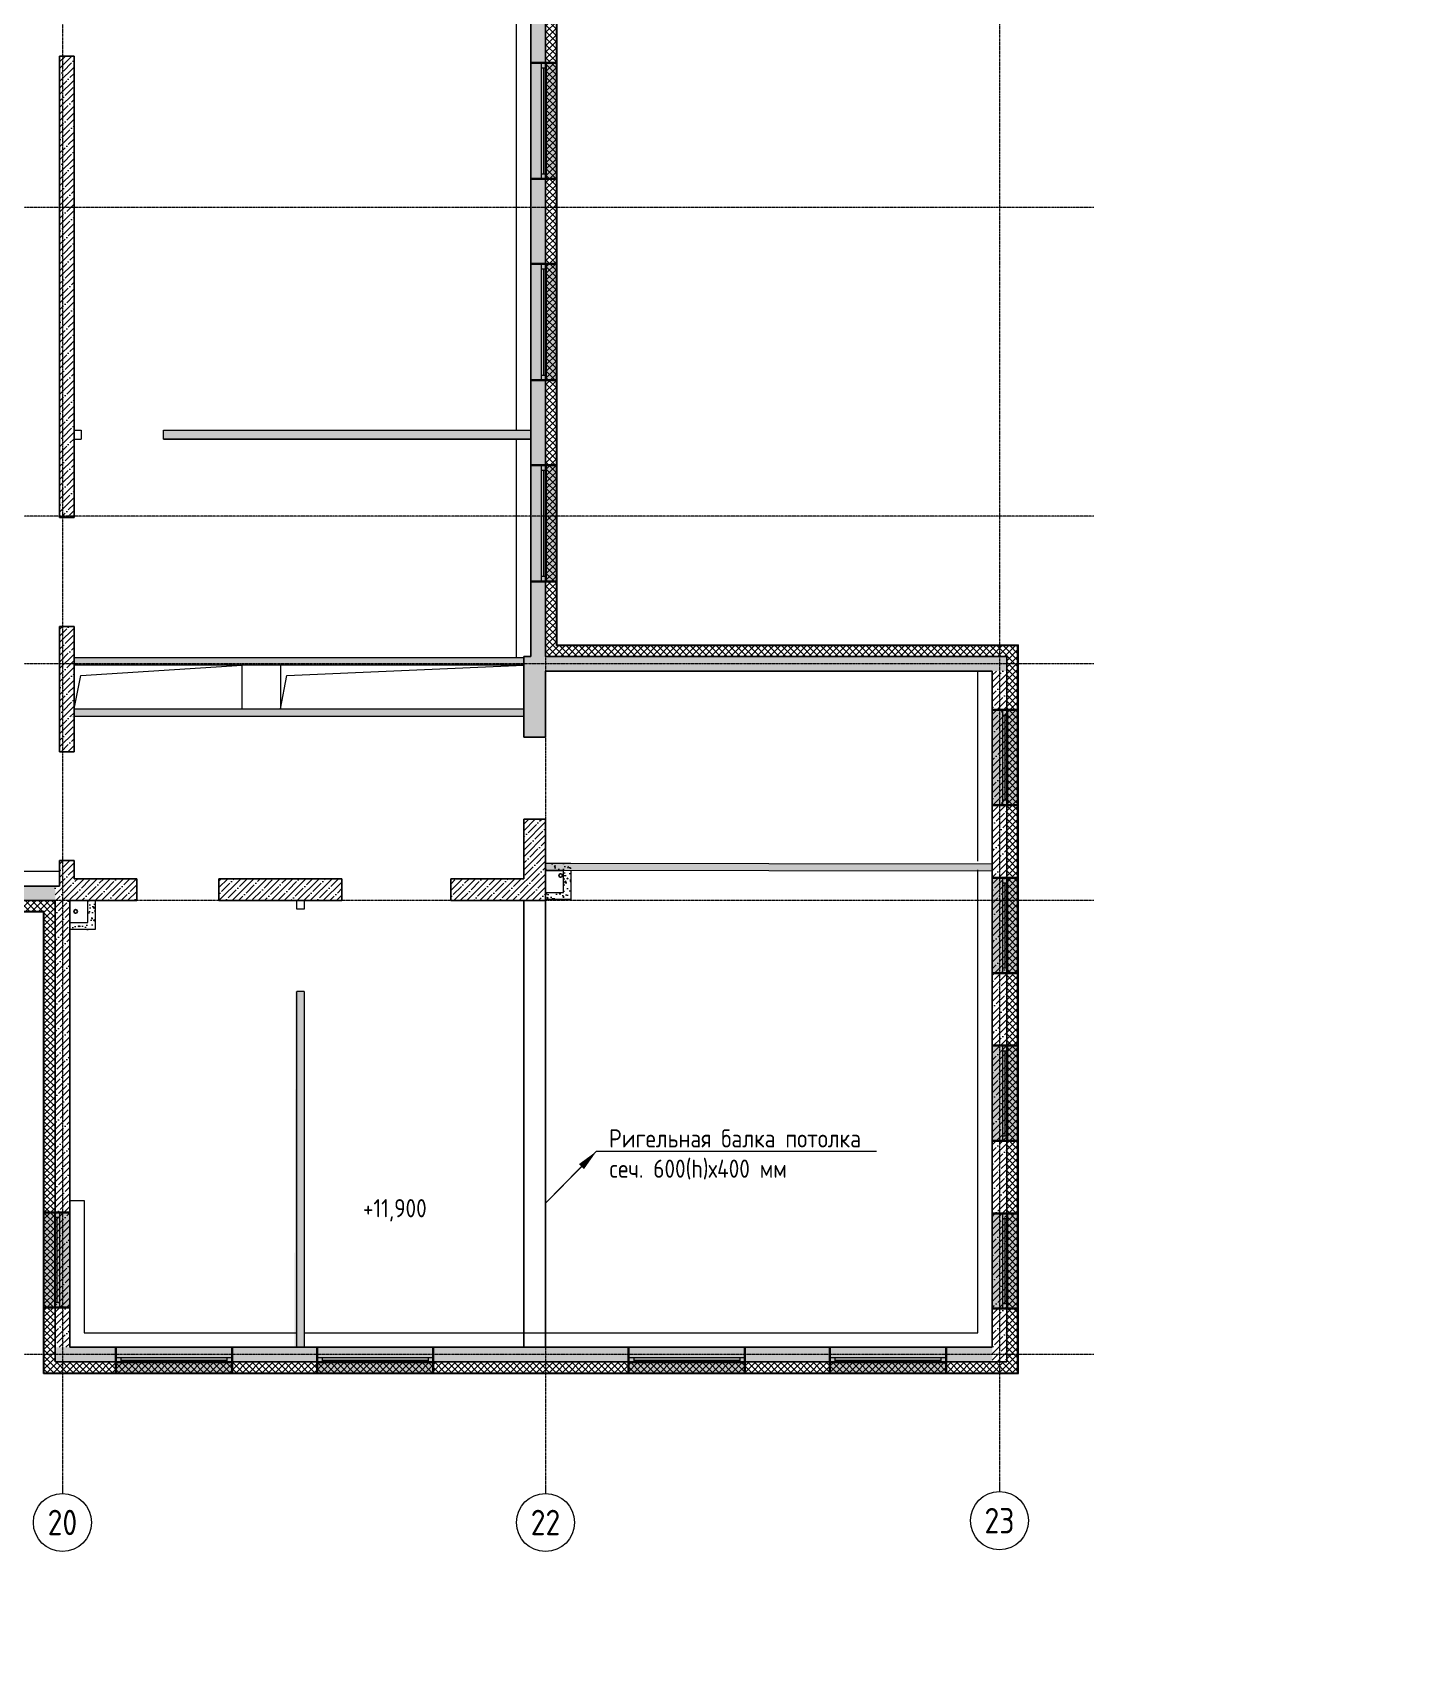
# Model space of a CAD drawing. Header units: millimetres. Extents: x -222892 to 671268, y 0 to 135099.
# Drawn here: x 385050 to 403901, y 51143 to 73409 of the extents above; entities that cross this region are included whole.
import ezdxf
from ezdxf import colors
from ezdxf.entities.mleader import LeaderData, LeaderLine
from ezdxf.enums import TextEntityAlignment as Align
from ezdxf.math import Vec2, Vec3

# ---------------------------------------------------------------- set-up
doc = ezdxf.new("R2010")
doc.units = ezdxf.units.MM
doc.linetypes.add('ADSK_Штриховая_ш2 п1', pattern=[3, 2, -1])
doc.linetypes.add('осевая', pattern=[2, 1.25, -0.25, 0.25, -0.25])
for name, color, linetype in [('_TEXT', 7, 'Continuous'), ('АР_Сущ Несущая стена', 216, 'Continuous'), ('КР_БалкиЖБ', 7, 'ADSK_Штриховая_ш2 п1'), ('ОТВ.ВК', 212, 'Continuous')]:
    doc.layers.add(name, color=color, linetype=linetype)
for name, color, linetype, lineweight in [('АР_Навесной фасад', 190, 'Continuous', 5), ('АР_Окна БЛОК', 250, 'Continuous', 5), ('АР_Перегородки газоблок', 165, 'Continuous', 5), ('АР_Перегородки газоблок_Штрих', 165, 'Continuous', 5), ('АР_Перегородки пеноблок', 174, 'Continuous', 5), ('АР_Подоконники', 163, 'Continuous', 5), ('АР_Утеплитель', 154, 'Continuous', 5), ('АР_Штриховка монолит', 250, 'Continuous', 5), ('КР_Оси', 7, 'Continuous', 5), ('КР_Тонкая', 250, 'Continuous', 5), ('М_проемы ОВ 4-5эт', 172, 'Continuous', 5), ('СТЕНЫ кирпич ЛИДЕР', 250, 'Continuous', 15)]:
    doc.layers.add(name, color=color, linetype=linetype, lineweight=lineweight)
doc.styles.add('ISOCPEUR', font='isocpeur.ttf', dxfattribs={"width": 0.85})

# ---------------------------------------------------------------- blocks, each defined once
blk = doc.blocks.new('_DotSmall')
at = {"color": 0, "linetype": 'ByBlock', "const_width": 0.5}
blk.add_lwpolyline([(-0.0625, 0, 1), (0.0625, 0, 1)], format="xyb", close=True, dxfattribs=at)
blk = doc.blocks.new('*U4499')
at = {"true_color": 0xffffff}
h = blk.add_hatch(color=7, dxfattribs=at)
h.dxf.hatch_style = 1
h.paths.add_polyline_path([(-1600, -140), (0, -140), (0, 220), (-1600, 220)])
at = {"lineweight": 30}
for p, q in [((-1600, -140), (-1600, 220)), ((0, -140), (0, 220))]:
    blk.add_line(p, q, dxfattribs=at)
for p, q in [((0, 220), (-1600, 220)), ((-1600, 70), (0, 70)), ((-1600, 0), (0, 0)), ((-1530, 0), (-1530, 70)), ((-1530, 35), (-70, 35)), ((-70, 0), (-70, 70)), ((-1600, -140), (0, -140)), ((-1600, -140), (-1600, -140)), ((-1600, -140), (-1600, -140)), ((0, -140), (0, -140)), ((0, -140), (0, -140))]:
    blk.add_line(p, q)
blk = doc.blocks.new('*U4500')
at = {"true_color": 0xffffff}
h = blk.add_hatch(color=7, dxfattribs=at)
h.dxf.hatch_style = 1
h.paths.add_polyline_path([(-1310, -140), (0, -140), (0, 220), (-1310, 220)])
at = {"lineweight": 30}
for p, q in [((-1310, -140), (-1310, 220)), ((0, -140), (0, 220))]:
    blk.add_line(p, q, dxfattribs=at)
for p, q in [((0, 220), (-1310, 220)), ((-1310, 70), (0, 70)), ((-1310, 0), (0, 0)), ((-1240, 0), (-1240, 70)), ((-1240, 35), (-70, 35)), ((-70, 0), (-70, 70)), ((-1310, -140), (0, -140)), ((-1310, -140), (-1310, -140)), ((-1310, -140), (-1310, -140)), ((0, -140), (0, -140)), ((0, -140), (0, -140))]:
    blk.add_line(p, q)
blk = doc.blocks.new('*U5849')
at = {"color": 0, "linetype": 'ByBlock', "lineweight": -2, "ltscale": 10}
blk.add_line((0, 0), (-79501, 0), dxfattribs=at)
blk = doc.blocks.new('*U5850')
at = {"color": 0, "linetype": 'ByBlock', "lineweight": -2, "ltscale": 10}
blk.add_line((0, 0), (-79501, 0), dxfattribs=at)
blk = doc.blocks.new('*U5851')
at = {"color": 0, "linetype": 'ByBlock', "lineweight": -2, "ltscale": 10}
blk.add_line((0, 0), (-79501, 0), dxfattribs=at)
blk = doc.blocks.new('*U5852')
at = {"color": 0, "linetype": 'ByBlock', "lineweight": -2, "ltscale": 10}
blk.add_line((0, 0), (-79501, 0), dxfattribs=at)
blk = doc.blocks.new('*U5854')
at = {"color": 0, "linetype": 'ByBlock', "lineweight": -2, "ltscale": 10}
blk.add_line((0, 0), (-79501, 0), dxfattribs=at)
blk = doc.blocks.new('*U5865')
at = {"color": 0, "linetype": 'ByBlock', "lineweight": -2, "ltscale": 10}
blk.add_line((0, 0), (0, -36499), dxfattribs=at)
at = {"color": 0, "linetype": 'Continuous', "lineweight": -2}
blk.add_line((0, -36499), (0, -36599), dxfattribs=at)
blk.add_circle((0, -36999), 400, dxfattribs=at)
at = {"color": 0, "linetype": 'Continuous', "lineweight": -2, "style": 'ISOCPEUR', "width": 0.85}
blk.add_text('20', height=350, dxfattribs=at).set_placement((0, -36999), align=Align.MIDDLE_CENTER)
blk = doc.blocks.new('*U5866')
at = {"color": 0, "linetype": 'ByBlock', "lineweight": -2, "ltscale": 10}
blk.add_line((0, 0), (0, -36499), dxfattribs=at)
at = {"color": 0, "linetype": 'Continuous', "lineweight": -2}
blk.add_line((0, -36499), (0, -36599), dxfattribs=at)
blk.add_circle((0, -36999), 400, dxfattribs=at)
at = {"color": 0, "linetype": 'Continuous', "lineweight": -2, "style": 'ISOCPEUR', "width": 0.85}
blk.add_text('22', height=350, dxfattribs=at).set_placement((0, -36999), align=Align.MIDDLE_CENTER)
blk = doc.blocks.new('*U5867')
at = {"color": 0, "linetype": 'ByBlock', "lineweight": -2, "ltscale": 10}
blk.add_line((0, 0), (0, -80880), dxfattribs=at)
at = {"color": 0, "linetype": 'Continuous', "lineweight": -2}
blk.add_line((0, -80880), (0, -80980), dxfattribs=at)
blk.add_circle((0, -81380), 400, dxfattribs=at)
at = {"color": 0, "linetype": 'Continuous', "lineweight": -2, "style": 'ISOCPEUR', "width": 0.85}
blk.add_text('23', height=350, dxfattribs=at).set_placement((0, -81380), align=Align.MIDDLE_CENTER)
blk = doc.blocks.new('A$C4c190d01')
at = {"layer": 'КР_Оси', "linetype": 'осевая'}
for name, p in [('*U5867', (68415, 79093.6)), ('*U5865', (55515, 34687.4)), ('*U5866', (62165, 34687.4)), ('*U5852', (69712.8, 15790)), ('*U5851', (69712.8, 11540)), ('*U5850', (69712.8, 9510)), ('*U5849', (69712.8, 6250)), ('*U5854', (69712.8, 0))]:
    blk.add_blockref(name, p, dxfattribs=at)

msp = doc.modelspace()

# ---------------------------------------------------------------- hatches: boundary and pattern name
at = {"layer": 'АР_Перегородки газоблок_Штрих', "ltscale": 100}
h = msp.add_hatch(dxfattribs=at)
h.set_pattern_fill('AR-CONC', color=256)
edge = h.paths.add_edge_path()
edge.add_line((391913.8, 67810.1), (386853.7, 67810.1))
edge.add_line((386853.7, 67810.1), (386853.7, 67930.1))
edge.add_line((386853.7, 67930.1), (391913.8, 67930.1))
h = msp.add_hatch(dxfattribs=at)
h.set_pattern_fill('AR-CONC', color=256)
h.paths.add_polyline_path([(385623.6, 64795.7), (391813.9, 64795.7), (391813.8, 64695.7), (385624.1, 64695.7)])
h = msp.add_hatch(dxfattribs=at)
h.set_pattern_fill('AR-CONC', color=256)
h.paths.add_polyline_path([(385623.4, 64095.7), (391813.8, 64095.7), (391813.8, 63995.3), (385538.8, 63996.1), (385624.1, 63975.7)])
h = msp.add_hatch(dxfattribs=at)
h.set_pattern_fill('AR-CONC', color=256)
h.paths.add_polyline_path([(398263.6, 61961), (392113.7, 61969.7), (392113.7, 61869.7), (398263.6, 61861)])
at = {"layer": 'АР_Перегородки газоблок_Штрих', "ltscale": 500}
h = msp.add_hatch(dxfattribs=at)
h.set_pattern_fill('AR-CONC', color=256)
h.paths.add_polyline_path([(392464.1, 61968.6), (392113.8, 61968.6), (392113.8, 61868.6), (392364.1, 61868.6), (392364.1, 61568.6), (392114.1, 61568.6), (392114.1, 61468.6), (392464.1, 61468.6)])
at = {"layer": 'АР_Перегородки газоблок_Штрих', "ltscale": 100}
h = msp.add_hatch(dxfattribs=at)
h.set_pattern_fill('AR-CONC', color=256)
h.paths.add_polyline_path([(385913.8, 61055.7), (385913.8, 61455.7), (385813.8, 61455.7), (385813.8, 61155.7), (385563.8, 61155.7), (385563.8, 61055.7)])
h = msp.add_hatch(dxfattribs=at)
h.set_pattern_fill('AR-CONC', color=256)
edge = h.paths.add_edge_path()
edge.add_line((388670.5, 60205.7), (388790.5, 60205.7))
edge.add_line((388790.5, 60205.7), (388790.5, 55305.7))
edge.add_line((388690.4, 55305.7), (388690.5, 60205.7))
edge.add_line((388790.5, 55306.4), (388660.5, 55305.7))
at = {"layer": 'АР_Утеплитель', "ltscale": 100}
h = msp.add_hatch(dxfattribs=at)
h.set_pattern_fill('ANSI37', color=256, scale=20)
h.paths.add_polyline_path([(398463.8, 64815.7), (392113.8, 64815.7), (392113.8, 82685.7), (381613.8, 82685.7), (381613.8, 86650.7), (346813.8, 86650.7), (346813.8, 82685.7), (341838.6, 82685.7), (341838.6, 82835.7), (346663.8, 82835.7), (346663.8, 86800.7), (381763.8, 86800.7), (381763.8, 82835.7), (392263.8, 82835.7), (392263.8, 64965.7), (398613.8, 64965.7), (398613.8, 54955.7), (385213.8, 54955.7), (385213.8, 61305.7), (377333.8, 61305.7), (377333.8, 66495.7), (369098.5, 66495.7), (369098.5, 66245.7), (368948.5, 66245.7), (368948.5, 66645.7), (377483.8, 66645.7), (377483.8, 61455.7), (385363.8, 61455.7), (385363.8, 55105.7), (398463.8, 55105.7)])
at = {"layer": 'АР_Штриховка монолит', "ltscale": 100}
h = msp.add_hatch(dxfattribs=at)
h.set_pattern_fill('ANSI35', color=256, scale=20)
h.paths.add_polyline_path([(398463.8, 64815.7), (392113.8, 64815.7), (392113.8, 82486), (391913.8, 82485.3), (391913.8, 64815.7), (391813.8, 64815.7), (391813.8, 63707.4), (392113.8, 63707.4), (392113.8, 64615.7), (398263.8, 64615.7), (398463.8, 64615.7)])
h = msp.add_hatch(dxfattribs=at)
h.set_pattern_fill('ANSI35', color=256, scale=20)
h.paths.add_polyline_path([(385623.8, 73080.2), (385423.8, 73080.2), (385423.8, 69052.9), (385623.8, 69052.9)])
h = msp.add_hatch(dxfattribs=at)
h.set_pattern_fill('ANSI35', color=256, scale=20)
h.paths.add_polyline_path([(385363.9, 61655.7), (381613.9, 61655.7), (381614.3, 66456.9), (381314.3, 66456.9), (381313.9, 61655.7), (377683.9, 61655.7), (377683.9, 68441.9), (381313.9, 68441.9), (381313.9, 67586.9), (381613.9, 67586.9), (381613.9, 68601.9), (380713.6, 68601.9), (380713.6, 70995.7), (381613.9, 70995.7), (381613.8, 71985.8), (381313.8, 71985.8), (381313.9, 71195.7), (380333.6, 71195.7), (380333.6, 70995.7), (380415.4, 70995.7), (380415.4, 68601.9), (377683.9, 68601.9), (377683.9, 70995.7), (380333.6, 70995.7), (380333.6, 71195.7), (377683.8, 71195.7), (377483.8, 71195.7), (374545.7, 71195.7), (374545.7, 70995.7), (377483.9, 70995.7), (377483.9, 61455.7), (385363.9, 61455.7)])
h = msp.add_hatch(dxfattribs=at)
h.set_pattern_fill('ANSI35', color=256, scale=20)
h.paths.add_polyline_path([(385623.8, 69122.2), (385423.8, 69122.2), (385423.8, 66728.5), (385623.8, 66728.5)])
h = msp.add_hatch(dxfattribs=at)
h.set_pattern_fill('ANSI35', color=256, scale=20)
h.paths.add_polyline_path([(385623.8, 65228.5), (385423.8, 65228.5), (385423.8, 63505.4), (385623.8, 63505.4)])
h = msp.add_hatch(dxfattribs=at)
h.set_pattern_fill('ANSI35', color=256, scale=20)
h.paths.add_polyline_path([(398463.8, 64615.7), (398263.8, 64615.7), (398263.8, 55305.7), (398263.8, 55105.7), (398463.8, 55105.7)])
h = msp.add_hatch(dxfattribs=at)
h.set_pattern_fill('ANSI35', color=256, scale=20)
h.paths.add_polyline_path([(392113.8, 62577.4), (391813.8, 62577.4), (391813.8, 61755.7), (390809.4, 61755.7), (390809.4, 61455.7), (392113.8, 61455.7)])
h = msp.add_hatch(dxfattribs=at)
h.set_pattern_fill('ANSI35', color=256, scale=20)
h.paths.add_polyline_path([(385423.8, 61655.7), (385363.8, 61655.7), (385363.8, 61455.7), (385363.8, 55305.7), (385563.8, 55305.7), (385563.8, 61455.7), (386488.1, 61455.7), (386488.1, 61755.7), (385623.8, 61755.7), (385623.8, 62005.4), (385423.8, 62005.4)])
h = msp.add_hatch(dxfattribs=at)
h.set_pattern_fill('ANSI35', color=256, scale=20)
h.paths.add_polyline_path([(389309.4, 61755.7), (387618.1, 61755.7), (387618.1, 61455.7), (389309.4, 61455.7)])
h = msp.add_hatch(dxfattribs=at)
h.set_pattern_fill('ANSI35', color=256, scale=20)
h.paths.add_polyline_path([(385563.8, 55305.7), (385363.8, 55305.7), (385363.8, 55105.7), (398263.8, 55105.7), (398263.8, 55305.7)])

# ---------------------------------------------------------------- linework, layer by layer
at = {"layer": 'АР_Навесной фасад', "ltscale": 100}
for p, q in [((392263.8, 64965.7), (392263.8, 82835.7)), ((392273.8, 64975.7), (392273.8, 82845.7)), ((392263.8, 64965.7), (398614.1, 64965.7)), ((392273.8, 64975.7), (398624.1, 64975.7)), ((385203.8, 61295.7), (377323.8, 61295.7)), ((385213.8, 61305.7), (377333.8, 61305.7)), ((385203.8, 54945.7), (385203.8, 61295.7)), ((385213.8, 54955.7), (385213.8, 61305.7))]:
    msp.add_line(p, q, dxfattribs=at)
for points in [[(398613.8, 54955.7), (398614.1, 64965.7)], [(398623.8, 54945.7), (398624.1, 64975.7)], [(385203.8, 54945.7), (398623.8, 54945.7)], [(385213.8, 54955.7), (398613.8, 54955.7)]]:
    msp.add_lwpolyline(points, dxfattribs=at)
at = {"layer": 'АР_Перегородки газоблок', "ltscale": 100}
for p, q in [((392114.1, 61968.6), (392464.1, 61968.6)), ((392364.1, 61868.6), (392114.1, 61868.6)), ((392364.1, 61568.6), (392364.1, 61868.6)), ((392464.1, 61868.6), (392464.1, 61468.6)), ((392114.1, 61468.6), (392114.1, 61568.6)), ((392114.1, 61568.6), (392364.1, 61568.6)), ((392464.1, 61468.6), (392114.1, 61468.6))]:
    msp.add_line(p, q, dxfattribs=at)
for points in [[(385623.8, 67930.1), (385723.7, 67930.1), (385723.6, 67810.1)], [(386853.6, 67810.1), (386853.7, 67930.1), (391913.8, 67930.1)], [(386853.7, 67930.1), (391913.8, 67930.1)], [(385623.8, 67810.1), (385723.7, 67810.1)], [(391913.8, 67810.1), (386853.6, 67810.1)], [(386853.6, 67810.1), (391913.8, 67810.1)], [(391813.8, 64795.7), (385623.8, 64795.7)], [(391813.8, 64695.7), (385623.8, 64695.7)], [(385623.8, 64095.7), (391813.8, 64095.7)], [(385623.8, 63995.7), (391813.8, 63995.7)], [(392113.8, 61969.9), (398263.8, 61960.7)], [(398263.8, 61860.7), (392113.8, 61869.9)], [(392114.1, 61868.6), (392364.1, 61868.6)], [(388790.6, 61455.7), (388790.5, 61335.9), (388690.5, 61335.9), (388690.5, 61455.7)], [(388690.5, 55305.7), (388690.5, 60205.7)], [(388790.6, 60205.9), (388690.6, 60205.9)], [(388790.5, 60205.7), (388790.5, 55305.7)]]:
    msp.add_lwpolyline(points, dxfattribs=at)
msp.add_lwpolyline([(385913.8, 61455.7), (385913.8, 61055.7), (385563.8, 61055.7), (385563.8, 61155.7), (385813.8, 61155.7), (385813.8, 61455.7)], close=True, dxfattribs=at)
at = {"layer": 'АР_Перегородки пеноблок'}
msp.add_line((392114.1, 65133.6), (392114.1, 65233.6), dxfattribs=at)
at = {"layer": 'АР_Подоконники', "ltscale": 100}
for p, q in [((391713.8, 67930.1), (391713.8, 73740.7)), ((391713.8, 64795.7), (391713.8, 67810.1)), ((398063.8, 62000.6), (398063.8, 64615.7)), ((385423.8, 61855.7), (381613.8, 61855.7)), ((398063.8, 55505.7), (398063.8, 61880.6)), ((385563.8, 57329), (385763.8, 57329)), ((385763.8, 57329), (385763.8, 55505.7)), ((385763.8, 55505.7), (388690.5, 55505.7)), ((388790.5, 55505.7), (398063.8, 55505.7))]:
    msp.add_line(p, q, dxfattribs=at)
at = {"layer": 'АР_Сущ Несущая стена', "ltscale": 100}
for p, q in [((392113.8, 64815.7), (392113.8, 82685.7)), ((391913.8, 64815.7), (391913.8, 82485.7)), ((391913.8, 72990.7), (391913.8, 74160.7)), ((385423.8, 73080.2), (385423.8, 70622.2)), ((385623.8, 73080.2), (385423.8, 73080.2)), ((385623.8, 73080.2), (385423.8, 73080.2)), ((385623.8, 73080.2), (385623.8, 66728.5)), ((385423.8, 70661.9), (385423.8, 66728.5)), ((385623.8, 66728.5), (385423.8, 66728.5)), ((385423.8, 65228.5), (385423.8, 63505.4)), ((385623.8, 65228.5), (385423.8, 65228.5)), ((385623.8, 65228.5), (385623.8, 63505.4)), ((391813.8, 64815.7), (391913.8, 64815.7)), ((391813.8, 63707.4), (391813.8, 64815.7)), ((392113.8, 64815.7), (398463.8, 64815.7)), ((398463.8, 55105.7), (398463.8, 64815.7)), ((392113.8, 63707.4), (392113.8, 64615.7)), ((392113.8, 64615.7), (398263.8, 64615.7)), ((398263.8, 55305.7), (398263.8, 64615.7)), ((385623.8, 63505.4), (385423.8, 63505.4)), ((391813.8, 61755.7), (391813.8, 62577.4)), ((391813.8, 62577.4), (392113.8, 62577.4)), ((392113.8, 62577.4), (392113.8, 61455.7)), ((385423.8, 62005.4), (385423.8, 61655.7)), ((385623.8, 62005.4), (385423.8, 62005.4)), ((385623.8, 62005.4), (385623.8, 61755.7)), ((392113.8, 61455.7), (392113.8, 61968.6)), ((386488.1, 61755.7), (385623.8, 61755.7)), ((386488.1, 61455.7), (386488.1, 61755.7)), ((389309.4, 61755.7), (387618.1, 61755.7)), ((387618.1, 61455.7), (387618.1, 61755.7)), ((389309.4, 61755.7), (389309.4, 61455.7)), ((391813.8, 61755.7), (390809.4, 61755.7)), ((390809.4, 61755.7), (390809.4, 61455.7)), ((385363.8, 61455.7), (377483.8, 61455.7)), ((385423.8, 61655.7), (381613.8, 61655.7)), ((385363.8, 61455.7), (385363.8, 55105.7)), ((386488.1, 61455.7), (385563.8, 61455.7)), ((385563.8, 61455.7), (385563.8, 55305.7)), ((389309.4, 61455.7), (387618.1, 61455.7)), ((392113.8, 61455.7), (390809.4, 61455.7)), ((385563.8, 55305.7), (398263.8, 55305.7)), ((385363.8, 55105.7), (398463.8, 55105.7))]:
    msp.add_line(p, q, dxfattribs=at)
msp.add_lwpolyline([(392113.8, 63707.4), (391813.8, 63707.4)], dxfattribs=at)
at = {"layer": 'КР_БалкиЖБ'}
for p, q in [((391813.8, 61455.7), (391813.8, 55305.7)), ((392113.8, 61455.7), (392113.8, 55305.7))]:
    msp.add_line(p, q, dxfattribs=at)
at = {"layer": 'М_проемы ОВ 4-5эт'}
for points in [[(385623.8, 64095.7), (387936.3, 64095.7), (387936.3, 64695.7), (385623.8, 64695.7)], [(388463.8, 64095.7), (391813.8, 64095.7), (391813.8, 64695.7), (388463.8, 64695.7)]]:
    msp.add_lwpolyline(points, close=True, dxfattribs=at)
for points in [[(385623.8, 64095.7), (385715.2, 64554.1), (387936.3, 64695.7)], [(388463.8, 64095.7), (388555.2, 64554.1), (391813.8, 64695.7)]]:
    msp.add_lwpolyline(points, dxfattribs=at)
at = {"layer": 'ОТВ.ВК', "ltscale": 500}
for centre in [(392322.5, 61801), (385645.4, 61306.4)]:
    msp.add_circle(centre, 25, dxfattribs=at)
at = {"layer": 'СТЕНЫ кирпич ЛИДЕР', "linetype": 'Continuous', "ltscale": 100}
msp.add_lwpolyline([(388790.5, 55305.7), (388690.5, 55305.7)], dxfattribs=at)

# ---------------------------------------------------------------- block references
at = {"layer": 'АР_Окна БЛОК', "rotation": 270}
for name, p in [('*U4499', (392053.8, 71390.7)), ('*U4499', (392053.8, 68620.7)), ('*U4499', (392053.8, 65850.7)), ('*U4500', (398404.1, 62770.6)), ('*U4500', (398404.1, 60458.6)), ('*U4500', (398404.1, 58148.6)), ('*U4500', (398404.1, 55838.6))]:
    msp.add_blockref(name, p, dxfattribs=at)
at = {"layer": 'АР_Окна БЛОК', "xscale": -1}
for name, p, rotation in [('*U4500', (385423.8, 55853.1), 90), ('*U4499', (387798.8, 55165.7), 180), ('*U4499', (390568.8, 55165.7), 180), ('*U4499', (394858.8, 55165.7), 180), ('*U4499', (397628.8, 55165.7), 180)]:
    msp.add_blockref(name, p, dxfattribs=dict(at, rotation=rotation))

# ---------------------------------------------------------------- leaders
at = {"layer": '_TEXT'}
ml = msp.add_multileader_mtext('Standard', dxfattribs=at)
ml.set_content('+13,700', color=256, style='ISOCPEUR')
ml.set_leader_properties(color=256, linetype='Continuous', lineweight=-1)
ml.set_arrow_properties(name='DOTSMALL')
ml.build(insert=Vec2(0, 0))
ml.multileader.update_dxf_attribs({"has_dogleg": 0, "has_text_frame": 1, "text_left_attachment_type": 4, "text_right_attachment_type": 4, "dogleg_length": 0, "arrow_head_size": 180})
ctx = ml.context
ctx.base_point, ctx.char_height, ctx.arrow_head_size, ctx.landing_gap_size, ctx.plane_origin = Vec3(480330.3, 81867.3), 250, 180, 50, Vec3(477520.3, 81015.7)
ctx.left_attachment, ctx.right_attachment, ctx.text_align_type = 4, 4, 1
notes = []
notes.append((ctx, [(0, (0, 0, 0), (0, 0), (1, 0), 1, [])]))
ctx.mtext.insert, ctx.mtext.width, ctx.mtext.alignment, ctx.mtext.line_spacing_style, ctx.mtext.flow_direction = Vec3(480821.2, 82200.6), 852.697, 2, 2, 5
ml = msp.add_multileader_mtext('Standard', dxfattribs=at)
ml.set_content('+9,850', color=256, style='ISOCPEUR')
ml.set_leader_properties(color=256, linetype='Continuous', lineweight=-1)
ml.set_arrow_properties(name='DOTSMALL')
ml.build(insert=Vec2(0, 0))
ml.multileader.update_dxf_attribs({"has_dogleg": 0, "has_text_frame": 1, "text_left_attachment_type": 4, "text_right_attachment_type": 4, "dogleg_length": 0, "arrow_head_size": 180})
ctx = ml.context
ctx.base_point, ctx.char_height, ctx.arrow_head_size, ctx.landing_gap_size, ctx.plane_origin = Vec3(384227.6, 81256.8), 250, 180, 50, Vec3(385635.2, 80183.7)
ctx.left_attachment, ctx.right_attachment, ctx.text_align_type = 4, 4, 1
notes.append((ctx, [(0, (0, 0, 0), (0, 0), (1, 0), 1, [])]))
ctx.mtext.insert, ctx.mtext.width, ctx.mtext.defined_height, ctx.mtext.alignment, ctx.mtext.line_spacing_style, ctx.mtext.flow_direction = Vec3(384665.4, 81590.2), 696.035, 912.5, 2, 2, 5
ml = msp.add_multileader_mtext('Standard', dxfattribs=at)
ml.set_content('+13,725', color=256, style='ISOCPEUR')
ml.set_leader_properties(color=256, linetype='Continuous', lineweight=-1)
ml.set_arrow_properties(name='DOTSMALL')
ml.build(insert=Vec2(0, 0))
ml.multileader.update_dxf_attribs({"has_dogleg": 0, "has_text_frame": 1, "text_left_attachment_type": 4, "text_right_attachment_type": 4, "dogleg_length": 0, "arrow_head_size": 180})
ctx = ml.context
ctx.base_point, ctx.char_height, ctx.arrow_head_size, ctx.landing_gap_size, ctx.plane_origin = Vec3(518835.5, 81208.7), 250, 180, 50, Vec3(518586.2, 80547.8)
ctx.left_attachment, ctx.right_attachment, ctx.text_align_type = 4, 4, 1
notes.append((ctx, [(0, (0, 0, 0), (0, 0), (1, 0), 1, [])]))
ctx.mtext.insert, ctx.mtext.width, ctx.mtext.alignment, ctx.mtext.line_spacing_style, ctx.mtext.flow_direction = Vec3(519326.5, 81542), 852.697, 2, 2, 5
ml = msp.add_multileader_mtext('Standard', dxfattribs=at)
ml.set_content('+19,400', color=256, style='ISOCPEUR')
ml.set_leader_properties(color=256, linetype='Continuous', lineweight=-1)
ml.set_arrow_properties(name='DOTSMALL')
ml.build(insert=Vec2(0, 0))
ml.multileader.update_dxf_attribs({"has_dogleg": 0, "has_text_frame": 1, "text_left_attachment_type": 4, "text_right_attachment_type": 4, "dogleg_length": 0, "arrow_head_size": 180})
ctx = ml.context
ctx.base_point, ctx.char_height, ctx.arrow_head_size, ctx.landing_gap_size, ctx.plane_origin = Vec3(657324.7, 76516.7), 250, 180, 50, Vec3(657243.3, 74806)
ctx.left_attachment, ctx.right_attachment, ctx.text_align_type = 4, 4, 1
notes.append((ctx, [(0, (0, 0, 0), (0, 0), (1, 0), 1, [])]))
ctx.mtext.insert, ctx.mtext.width, ctx.mtext.defined_height, ctx.mtext.alignment, ctx.mtext.line_spacing_style, ctx.mtext.flow_direction = Vec3(657826.3, 76850), 696.035, 776.5, 2, 2, 5
ml = msp.add_multileader_mtext('Standard', dxfattribs=at)
ml.set_content('+19,400', color=256, style='ISOCPEUR')
ml.set_leader_properties(color=256, linetype='Continuous', lineweight=-1)
ml.set_arrow_properties(name='DOTSMALL')
ml.build(insert=Vec2(0, 0))
ml.multileader.update_dxf_attribs({"has_dogleg": 0, "has_text_frame": 1, "text_left_attachment_type": 4, "text_right_attachment_type": 4, "dogleg_length": 0, "arrow_head_size": 180})
ctx = ml.context
ctx.base_point, ctx.char_height, ctx.arrow_head_size, ctx.landing_gap_size, ctx.plane_origin = Vec3(615708.8, 76415.4), 250, 180, 50, Vec3(615451.7, 74228)
ctx.left_attachment, ctx.right_attachment, ctx.text_align_type = 4, 4, 1
notes.append((ctx, [(0, (0, 0, 0), (0, 0), (1, 0), 1, [])]))
ctx.mtext.insert, ctx.mtext.width, ctx.mtext.defined_height, ctx.mtext.alignment, ctx.mtext.line_spacing_style, ctx.mtext.flow_direction = Vec3(616210.3, 76748.7), 696.035, 776.5, 2, 2, 5
ml = msp.add_multileader_mtext('Standard', dxfattribs=at)
ml.set_content('+15,740', color=256, style='ISOCPEUR')
ml.set_leader_properties(color=256, linetype='Continuous', lineweight=-1)
ml.set_arrow_properties(name='DOTSMALL')
ml.build(insert=Vec2(0, 0))
ml.multileader.update_dxf_attribs({"has_dogleg": 0, "has_text_frame": 1, "text_left_attachment_type": 4, "text_right_attachment_type": 4, "dogleg_length": 0, "arrow_head_size": 180})
ctx = ml.context
ctx.base_point, ctx.char_height, ctx.arrow_head_size, ctx.landing_gap_size, ctx.plane_origin = Vec3(479319.3, 75737.9), 250, 180, 50, Vec3(480244.3, 73394.3)
ctx.left_attachment, ctx.right_attachment, ctx.text_align_type = 4, 4, 1
notes.append((ctx, [(0, (0, 0, 0), (0, 0), (1, 0), 1, [])]))
ctx.mtext.insert, ctx.mtext.width, ctx.mtext.alignment, ctx.mtext.line_spacing_style, ctx.mtext.flow_direction = Vec3(479820.9, 76071.2), 852.697, 2, 2, 5
ml = msp.add_multileader_mtext('Standard', dxfattribs=at)
ml.set_content('+15,740', color=256, style='ISOCPEUR')
ml.set_leader_properties(color=256, linetype='Continuous', lineweight=-1)
ml.set_arrow_properties(name='DOTSMALL')
ml.build(insert=Vec2(0, 0))
ml.multileader.update_dxf_attribs({"has_dogleg": 0, "has_text_frame": 1, "text_left_attachment_type": 4, "text_right_attachment_type": 4, "dogleg_length": 0, "arrow_head_size": 180})
ctx = ml.context
ctx.base_point, ctx.char_height, ctx.arrow_head_size, ctx.landing_gap_size, ctx.plane_origin = Vec3(516258.1, 75537.4), 250, 180, 50, Vec3(517183.1, 73193.8)
ctx.left_attachment, ctx.right_attachment, ctx.text_align_type = 4, 4, 1
notes.append((ctx, [(0, (0, 0, 0), (0, 0), (1, 0), 1, [])]))
ctx.mtext.insert, ctx.mtext.width, ctx.mtext.alignment, ctx.mtext.line_spacing_style, ctx.mtext.flow_direction = Vec3(516759.6, 75870.8), 852.697, 2, 2, 5
ml = msp.add_multileader_mtext('Standard', dxfattribs=at)
ml.set_content('+15,740', color=256, style='ISOCPEUR')
ml.set_leader_properties(color=256, linetype='Continuous', lineweight=-1)
ml.set_arrow_properties(name='DOTSMALL')
ml.build(insert=Vec2(0, 0))
ml.multileader.update_dxf_attribs({"has_dogleg": 0, "has_text_frame": 1, "text_left_attachment_type": 4, "text_right_attachment_type": 4, "dogleg_length": 0, "arrow_head_size": 180})
ctx = ml.context
ctx.base_point, ctx.char_height, ctx.arrow_head_size, ctx.landing_gap_size, ctx.plane_origin = Vec3(493958.4, 72779.6), 250, 180, 50, Vec3(494883.4, 70436)
ctx.left_attachment, ctx.right_attachment, ctx.text_align_type = 4, 4, 1
notes.append((ctx, [(0, (0, 0, 0), (0, 0), (1, 0), 1, [])]))
ctx.mtext.insert, ctx.mtext.width, ctx.mtext.alignment, ctx.mtext.line_spacing_style, ctx.mtext.flow_direction = Vec3(494460, 73112.9), 852.697, 2, 2, 5
ml = msp.add_multileader_mtext('Standard', dxfattribs=at)
ml.set_content('+15,740', color=256, style='ISOCPEUR')
ml.set_leader_properties(color=256, linetype='Continuous', lineweight=-1)
ml.set_arrow_properties(name='DOTSMALL')
ml.build(insert=Vec2(0, 0))
ml.multileader.update_dxf_attribs({"has_dogleg": 0, "has_text_frame": 1, "text_left_attachment_type": 4, "text_right_attachment_type": 4, "dogleg_length": 0, "arrow_head_size": 180})
ctx = ml.context
ctx.base_point, ctx.char_height, ctx.arrow_head_size, ctx.landing_gap_size, ctx.plane_origin = Vec3(518037.6, 62670.5), 250, 180, 50, Vec3(518962.6, 60326.9)
ctx.left_attachment, ctx.right_attachment, ctx.text_align_type = 4, 4, 1
notes.append((ctx, [(0, (0, 0, 0), (0, 0), (1, 0), 1, [])]))
ctx.mtext.insert, ctx.mtext.width, ctx.mtext.alignment, ctx.mtext.line_spacing_style, ctx.mtext.flow_direction = Vec3(518539.1, 63003.8), 852.697, 2, 2, 5
ml = msp.add_multileader_mtext('Standard', dxfattribs=at)
ml.set_content('+15,740', color=256, style='ISOCPEUR')
ml.set_leader_properties(color=256, linetype='Continuous', lineweight=-1)
ml.set_arrow_properties(name='DOTSMALL')
ml.build(insert=Vec2(0, 0))
ml.multileader.update_dxf_attribs({"has_dogleg": 0, "has_text_frame": 1, "text_left_attachment_type": 4, "text_right_attachment_type": 4, "dogleg_length": 0, "arrow_head_size": 180})
ctx = ml.context
ctx.base_point, ctx.char_height, ctx.arrow_head_size, ctx.landing_gap_size, ctx.plane_origin = Vec3(473243.3, 62588.4), 250, 180, 50, Vec3(474168.3, 60244.8)
ctx.left_attachment, ctx.right_attachment, ctx.text_align_type = 4, 4, 1
notes.append((ctx, [(0, (0, 0, 0), (0, 0), (1, 0), 1, [])]))
ctx.mtext.insert, ctx.mtext.width, ctx.mtext.alignment, ctx.mtext.line_spacing_style, ctx.mtext.flow_direction = Vec3(473744.9, 62921.8), 852.697, 2, 2, 5
ml = msp.add_multileader_mtext('Standard', dxfattribs=at)
ml.set_content('+11,900', color=256, style='ISOCPEUR')
ml.set_leader_properties(color=256, linetype='Continuous', lineweight=-1)
ml.set_arrow_properties(name='DOTSMALL')
ml.build(insert=Vec2(0, 0))
ml.multileader.update_dxf_attribs({"has_dogleg": 0, "has_text_frame": 1, "text_left_attachment_type": 4, "text_right_attachment_type": 4, "dogleg_length": 0, "arrow_head_size": 180})
ctx = ml.context
ctx.base_point, ctx.char_height, ctx.arrow_head_size, ctx.landing_gap_size, ctx.plane_origin = Vec3(389569.8, 57012.6), 250, 180, 50, Vec3(414805.7, 44865.1)
ctx.left_attachment, ctx.right_attachment, ctx.text_align_type = 4, 4, 1
notes.append((ctx, [(0, (0, 0, 0), (0, 0), (1, 0), 1, [])]))
ctx.mtext.insert, ctx.mtext.rotation, ctx.mtext.width, ctx.mtext.alignment, ctx.mtext.line_spacing_style, ctx.mtext.flow_direction = Vec3(390039.5, 57345.9), 6.2831853, 852.697, 2, 2, 5
at = {"layer": 'КР_Тонкая'}
ml = msp.add_multileader_mtext('Standard', dxfattribs=at)
ml.set_content('Ригельная балка потолка\\Pcеч. 600(h)х400 мм', color=256, style='ISOCPEUR')
ml.set_leader_properties(color=256, linetype='ByLayer', lineweight=-1)
ml.build(insert=Vec2(0, 0))
ml.multileader.update_dxf_attribs({"text_left_attachment_type": 6, "text_right_attachment_type": 6, "dogleg_length": 6.47, "arrow_head_size": 300})
ctx = ml.context
ctx.base_point, ctx.char_height, ctx.arrow_head_size, ctx.landing_gap_size, ctx.plane_origin = Vec3(392938.6, 58006.8), 250, 300, 50, Vec3(393246.6, 58510.3)
ctx.left_attachment, ctx.right_attachment = 6, 6
notes.append((ctx, [(0, (1, 1, 0), (392818.4, 58006.8), (1, 0), 120.2, [(0, [(392818.4, 58006.8), (392113.8, 57288)], 256, [])])]))
ctx.mtext.insert, ctx.mtext.line_spacing_style, ctx.mtext.flow_direction = Vec3(392988.6, 58306.8), 2, 5
for ctx, leaders in notes:
    for number, flags, end, landing, length, lines in leaders:
        leader = LeaderData()
        leader.index, (leader.has_last_leader_line, leader.has_dogleg_vector, leader.attachment_direction) = number, flags
        leader.last_leader_point, leader.dogleg_vector, leader.dogleg_length = Vec3(end), Vec3(landing), length
        for number, points, colour, breaks in lines:
            line = LeaderLine()
            line.index, line.vertices, line.color, line.breaks = number, Vec3.list(points), colors.encode_raw_color(colour), breaks
            leader.lines.append(line)
        ctx.leaders.append(leader)

# ---------------------------------------------------------------- next in the draw order: block references
at = {"layer": 'КР_Оси'}
msp.add_blockref('A$C4c190d01', (329948.8, 55205.7), dxfattribs=at)

doc.saveas('drawing.dxf')
